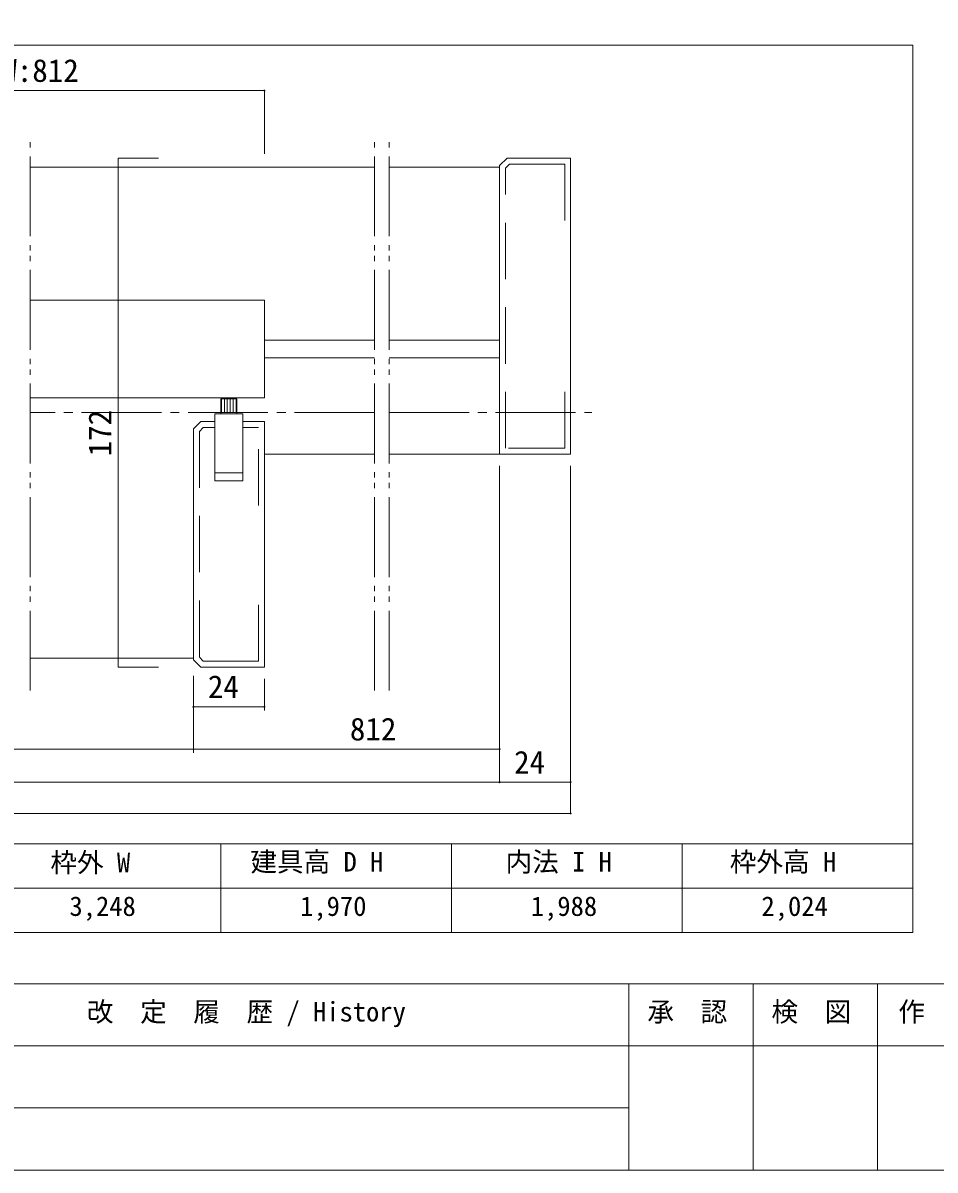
# Model space of a CAD drawing. Units: millimetres on the paper, enlarged 10 times, with parts at other scales. Extents: x -1985 to 2015, y -1370 to 1400.
# Drawn here: x -608 to 420, y -1370 to -78 of the extents above; entities that cross this region are included whole.
import ezdxf
from ezdxf.enums import TextEntityAlignment as Align

# ---------------------------------------------------------------- set-up
doc = ezdxf.new("R2010")
doc.units = ezdxf.units.MM
doc.header["$LTSCALE"] = 10
for name, pattern in [('CHAIN2', [12, 9, -1, 1, -1]), ('DOUBLE_CHAIN2', [12.8, 9, -1, 0.6, -0.6, 0.6, -1]), ('USER2', [9.525, 6.35, -3.175])]:
    doc.linetypes.add(name, pattern=pattern)
doc.layers.add('1-1_0', color=7, linetype='Continuous', lineweight=20)
doc.layers.add('2-0', color=7, linetype='Continuous', lineweight=20)
doc.styles.add('ＭＳ ゴシック', font='')
doc.styles.get('ＭＳ ゴシック').set_extended_font_data('MS Gothic')

msp = doc.modelspace()

# ---------------------------------------------------------------- linework, layer by layer
at = {"layer": '1-1_0'}
for p, q in [((395, -102.5), (-1935, -102.5)), ((395, -102.5), (-1935, -102.5)), ((395, -1002.5), (395, -102.5)), ((395, -1002.5), (-1935, -1002.5)), ((395, -1002.5), (-1935, -1002.5)), ((-385, -1002.5), (-385, -1102.5)), ((-125, -1002.5), (-125, -1102.5)), ((135, -1002.5), (135, -1102.5)), ((395, -1002.5), (395, -1102.5)), ((395, -1052.5), (-1935, -1052.5)), ((395, -1102.5), (-1935, -1102.5)), ((2015, -1160), (-1985, -1160)), ((75, -1160), (75, -1370)), ((215, -1160), (215, -1370)), ((355, -1160), (355, -1370)), ((2015, -1230), (-1175, -1230)), ((75, -1300), (-1175, -1300))]:
    msp.add_line(p, q, dxfattribs=at)
msp.add_lwpolyline([(-1985, -1370), (2015, -1370), (2015, 1400), (-1985, 1400)], close=True, dxfattribs=at)
at = {"layer": '2-0', "color": 4, "lineweight": 9}
for p, q in [((-776.08, -153.69), (-335.91, -153.69)), ((-335.91, -224.94), (-335.91, -153.69)), ((-500.84, -229.94), (-455.39, -229.94)), ((-70.77, -576.6), (-70.77, -899.88)), ((-70.77, -576.6), (-70.77, -933.08)), ((-70.77, -576.6), (-70.77, -933.08)), ((9.23, -576.6), (9.23, -937.25)), ((9.23, -576.6), (9.23, -968.28)), ((-415.91, -813.27), (-415.91, -899.88)), ((-415.91, -813.27), (-415.91, -899.88)), ((-335.91, -816.6), (-335.91, -852.13)), ((-335.91, -816.6), (-335.91, -852.13)), ((-415.91, -847.96), (-335.91, -847.96)), ((-336.43, -847.96), (-415.39, -847.96)), ((-1481.4, -895.71), (-70.77, -895.71)), ((-70.77, -933.08), (-1481.4, -933.08)), ((9.23, -933.08), (-70.77, -933.08)), ((-839.42, -968.28), (9.23, -968.28))]:
    msp.add_line(p, q, dxfattribs=at)
at = {"layer": '2-0', "linetype": 'DOUBLE_CHAIN2'}
for p, q in [((-599.75, -829.84), (-599.75, -206.4)), ((-211.93, -829.84), (-211.93, -206.4)), ((-195.26, -829.84), (-195.26, -206.4))]:
    msp.add_line(p, q, dxfattribs=at)
at = {"layer": '2-0'}
for p, q in [((-70.77, -238.27), (-62.44, -229.94)), ((-599.75, -239.94), (-211.93, -239.94)), ((-422.99, -239.94), (-464.65, -239.94)), ((-195.26, -239.94), (-70.77, -239.94)), ((-599.75, -389.94), (-459.96, -389.94)), ((-599.75, -389.94), (-335.91, -389.94)), ((-420.91, -389.94), (-464.65, -389.94)), ((-422.99, -389.94), (-464.65, -389.94)), ((-335.91, -434.94), (-211.93, -434.94)), ((-195.26, -434.94), (-70.77, -434.94)), ((-335.91, -454.94), (-211.93, -454.94)), ((-195.26, -454.94), (-70.77, -454.94)), ((-420.91, -499.94), (-464.65, -499.94)), ((-420.91, -499.94), (-464.65, -499.94)), ((-384.4, -516.61), (-384.4, -501.03)), ((-381.06, -516.61), (-381.06, -501.03)), ((-377.73, -516.61), (-377.73, -501.03)), ((-374.4, -516.61), (-374.4, -501.03)), ((-371.06, -516.61), (-371.06, -501.03)), ((-367.73, -516.61), (-367.73, -501.03)), ((-415.91, -534.94), (-407.57, -526.6)), ((-391.74, -526.6), (-407.57, -526.6)), ((-391.74, -526.6), (-407.57, -526.6)), ((-391.74, -517.83), (-391.74, -584.5)), ((-391.74, -517.83), (-360.07, -517.83)), ((-391.74, -526.6), (-391.74, -593.27)), ((-360.07, -584.5), (-360.07, -517.83)), ((-360.07, -593.27), (-360.07, -526.6)), ((-335.91, -526.6), (-360.07, -526.6)), ((-335.91, -803.27), (-335.91, -526.6)), ((-415.91, -534.94), (-415.91, -794.94)), ((-335.91, -563.27), (-211.93, -563.27)), ((-195.26, -563.27), (-70.77, -563.27)), ((-360.07, -584.5), (-391.74, -584.5)), ((-360.07, -593.27), (-391.74, -593.27)), ((-599.75, -793.27), (-415.91, -793.27)), ((-415.91, -794.94), (-407.57, -803.27)), ((-407.57, -803.27), (-335.91, -803.27))]:
    msp.add_line(p, q, dxfattribs=at)
at = {"layer": '2-0', "linetype": 'USER2'}
for p, q in [((2.64, -556.68), (2.64, -468.68)), ((-342.57, -533.27), (-360.07, -533.27)), ((-342.57, -621.27), (-342.57, -533.27)), ((-342.57, -796.6), (-342.57, -708.6))]:
    msp.add_line(p, q, dxfattribs=at)
at = {"layer": '2-0', "color": 4, "linetype": 'CHAIN2', "lineweight": 9}
for p, q in [((-211.93, -516.61), (-599.75, -516.61)), ((-195.26, -516.61), (33.15, -516.61))]:
    msp.add_line(p, q, dxfattribs=at)
at = {"layer": '2-0', "color": 4, "lineweight": 9}
for points in [[(-500.84, -229.94), (-500.84, -803.27), (-455.39, -803.27)], [(-1136.26, -895.71), (-415.91, -895.71), (-335.91, -895.71)]]:
    msp.add_lwpolyline(points, dxfattribs=at)
at = {"layer": '2-0'}
for points in [[(9.23, -563.27), (9.23, -229.94), (-62.44, -229.94)], [(-70.77, -238.27), (-70.77, -563.27), (9.23, -563.27)], [(-599.75, -499.94), (-335.91, -499.94), (-335.91, -389.94)], [(-384.96, -517.83), (-384.96, -501.03), (-366.85, -501.03), (-366.85, -517.83)]]:
    msp.add_lwpolyline(points, dxfattribs=at)
at = {"layer": '2-0', "linetype": 'USER2'}
for points in [[(2.64, -556.68), (-64.19, -556.68), (-64.19, -241), (-59.71, -236.52), (2.64, -236.52), (2.64, -324.52)], [(-391.74, -533.27), (-404.81, -533.27), (-409.24, -537.7), (-409.24, -792.17), (-404.81, -796.6), (-342.57, -796.6)]]:
    msp.add_lwpolyline(points, dxfattribs=at)
at = {"layer": '2-0', "color": 4, "lineweight": 9}
for centre, start, end in [((-335.91, -153.69), 0, 180), ((-335.91, -153.69), 180, 0), ((-415.91, -847.96), 0, 180), ((-415.91, -847.96), 0, 180), ((-415.91, -847.96), 180, 0), ((-415.91, -847.96), 180, 0), ((-335.91, -847.96), 0, 180), ((-335.91, -847.96), 0, 180), ((-335.91, -847.96), 180, 0), ((-335.91, -847.96), 180, 0), ((-70.77, -895.71), 0, 180), ((-70.77, -895.71), 180, 0), ((-70.77, -933.08), 0, 180), ((-70.77, -933.08), 0, 180), ((-70.77, -933.08), 180, 0), ((-70.77, -933.08), 180, 0), ((9.23, -933.08), 0, 180), ((9.23, -933.08), 180, 0), ((9.23, -968.28), 0, 180), ((9.23, -968.28), 180, 0)]:
    msp.add_arc(centre, 0.521, start, end, dxfattribs=at)

# ---------------------------------------------------------------- texts
at = {"layer": '1-1_0', "style": 'ＭＳ ゴシック'}
for s, p in [('枠外 W', (-577.08, -1041.02)), ('建具高 D H', (-351.7, -1040.24)), ('内法 I H', (-64.13, -1040.24)), ('枠外高 H', (188.69, -1040.24)), ('3,248', (-555.67, -1090.25)), ('1,970', (-295.67, -1090.25)), ('1,988', (-35.67, -1090.25)), ('2,024', (224.33, -1090.25)), ('改\u3000定\u3000履\u3000歴 / History', (-536.02, -1209.21)), ('承\u3000認', (95.74, -1209.21)), ('検\u3000図', (235.6, -1209.21)), ('作\u3000成', (378.67, -1209.21))]:
    msp.add_text(s, height=21.99, dxfattribs=at).set_placement(p, align=Align.BOTTOM_LEFT)
at = {"layer": '2-0', "style": 'ＭＳ ゴシック'}
for s, p in [('DW:812', (-649.88, -151.61)), ('24', (-399.63, -845.88)), ('812', (-239.55, -893.63)), ('24', (-54.49, -931))]:
    msp.add_text(s, height=25.66, dxfattribs=at).set_placement(p, align=Align.BOTTOM_LEFT)
msp.add_text('172', height=25.66, rotation=90, dxfattribs=at).set_placement((-500.84, -565.89), align=Align.BOTTOM_LEFT)

doc.saveas('drawing.dxf')
